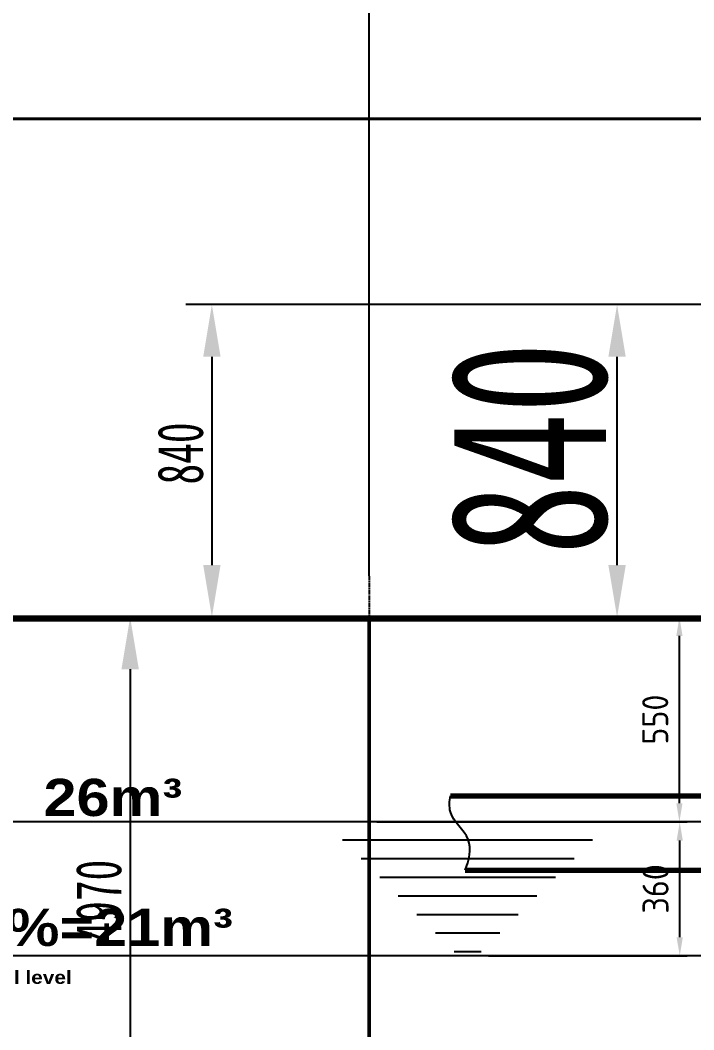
# Model space of a CAD drawing. Header units: millimetres. Extents: x 39335 to 110675, y -13954 to 36506.
# Drawn here: x 51613 to 53425, y 23466 to 26180 of the extents above; entities that cross this region are included whole.
import ezdxf

# ---------------------------------------------------------------- set-up
doc = ezdxf.new("R2010")
doc.units = ezdxf.units.MM
doc.linetypes.add('AM_ISO08W050', pattern=[18, 12, -1.5, 3, -1.5])
for name, color, linetype, lineweight in [('AM_0', 7, 'Continuous', 50), ('AM_4', 3, 'Continuous', 25), ('AM_5', 3, 'Continuous', 25), ('AM_6', 2, 'Continuous', 35), ('AM_7', 4, 'AM_ISO08W050', 25), ('CAXA0', 7, 'Continuous', 70), ('CAXA3', 7, 'Continuous', 25), ('CAXA4', 3, 'Continuous', 25), ('NET-CO-BAN', 86, 'Continuous', 40), ('RED', 1, 'Continuous', 9)]:
    doc.layers.add(name, color=color, linetype=linetype, lineweight=lineweight)
doc.styles.add('\\M+5B1EA\\M+5D7BC', font='', dxfattribs={"width": 0.667})
doc.styles.add('Andritz-Norm', font='arial.ttf')
doc.styles.get("Standard").update_dxf_attribs({"font": 'ISOCP.SHX'})
doc.styles.get('\\M+5B1EA\\M+5D7BC').set_extended_font_data('FangSong_GB2312')
doc.dimstyles.new('\\M+5B1EA\\M+5D7BC', dxfattribs={"dimscale": 35, "dimtxt": 3.5, "dimasz": 4, "dimexe": 2, "dimexo": 0, "dimtad": 1, "dimdec": 1, "dimdsep": 46, "dimtxsty": '\\M+5B1EA\\M+5D7BC', "dimcen": 0, "dimdle": 6, "dimazin": 2, "dimtfac": 1, "dimtdec": 1, "dimtmove": 0, "dimatfit": 3, "dimfxl": 0, "dimtolj": 1, "dimtzin": 0, "dimarcsym": 0})
doc.dimstyles.new('Andritz-Bem', dxfattribs={"dimscale": 20, "dimtxt": 3.5, "dimasz": 2.5, "dimexe": 1, "dimexo": 0, "dimgap": 0.8, "dimtad": 1, "dimrnd": 1e-08, "dimtxsty": 'Andritz-Norm', "dimcen": 0.09, "dimdle": 10, "dimclrd": 7, "dimclre": 7, "dimclrt": 179, "dimazin": 2, "dimtfac": 1, "dimtdec": 3, "dimtmove": 0, "dimatfit": 3, "dimldrblk": 'Filled-1', "dimfxl": 0, "dimtolj": 1, "dimtzin": 0, "dimlwd": 25, "dimlwe": 25, "dimarcsym": 0})

# ---------------------------------------------------------------- blocks, each defined once
blk = doc.blocks.new('*D252')
at = {"layer": 'CAXA4', "color": 0, "lineweight": -2, "transparency": 16777216}
for p, q in [((53425.1, 25415.3), (52058.6, 25415.3)), ((52128.6, 25275.3), (52128.6, 24715.3)), ((53058.5, 24575.3), (52058.6, 24575.3))]:
    blk.add_line(p, q, dxfattribs=at)
at = {"layer": 'CAXA4', "color": 0, "transparency": 16777216}
for points in [[(52105.3, 25275.3), (52151.9, 25275.3), (52128.6, 25415.3)], [(52105.3, 24715.3), (52151.9, 24715.3), (52128.6, 24575.3)]]:
    blk.add_solid(points, dxfattribs=at)
at = {"layer": 'DEFPOINTS', "color": 0, "transparency": 16777216}
for p in [(53425.1, 25415.3), (52128.6, 24575.3), (53058.5, 24575.3)]:
    blk.add_point(p, dxfattribs=at)
at = {"layer": 'CAXA4', "color": 0, "transparency": 16777216, "insert": (52044.2, 25015.2), "char_height": 122.5, "attachment_point": 5, "rotation": 90, "style": '\\M+5B1EA\\M+5D7BC'}
blk.add_mtext('\\A1;840', dxfattribs=at)
blk = doc.blocks.new('*D253')
at = {"layer": 'CAXA4', "color": 0, "lineweight": -2, "transparency": 16777216}
for p, q in [((51357, 24575.3), (51978.7, 24575.3)), ((51908.7, 24435.3), (51908.7, 19745.3)), ((51051.9, 19605.3), (51978.7, 19605.3))]:
    blk.add_line(p, q, dxfattribs=at)
at = {"layer": 'CAXA4', "color": 0, "transparency": 16777216}
for points in [[(51885.4, 24435.3), (51932.1, 24435.3), (51908.7, 24575.3)], [(51885.4, 19745.3), (51932.1, 19745.3), (51908.7, 19605.3)]]:
    blk.add_solid(points, dxfattribs=at)
at = {"layer": 'DEFPOINTS', "color": 0, "transparency": 16777216}
for p in [(51357, 24575.3), (51051.9, 19605.3), (51908.7, 19605.3)]:
    blk.add_point(p, dxfattribs=at)
at = {"layer": 'CAXA4', "color": 0, "transparency": 16777216, "insert": (51824.3, 23812.1), "char_height": 122.5, "attachment_point": 5, "rotation": 90, "style": '\\M+5B1EA\\M+5D7BC'}
blk.add_mtext('\\A1;4970', dxfattribs=at)
blk = doc.blocks.new('*D277')
at = {"layer": 'CAXA4', "color": 0, "lineweight": -2, "transparency": 16777216}
for p, q in [((52011.6, 24574.9), (48009, 24574.9)), ((48079, 24434.9), (48079, 19554.9)), ((49850.2, 19414.9), (48009, 19414.9))]:
    blk.add_line(p, q, dxfattribs=at)
at = {"layer": 'CAXA4', "color": 0, "transparency": 16777216}
for points in [[(48055.7, 24434.9), (48102.3, 24434.9), (48079, 24574.9)], [(48055.7, 19554.9), (48102.3, 19554.9), (48079, 19414.9)]]:
    blk.add_solid(points, dxfattribs=at)
at = {"layer": 'DEFPOINTS', "color": 0, "transparency": 16777216}
for p in [(52011.6, 24574.9), (48079, 19414.9), (49850.2, 19414.9)]:
    blk.add_point(p, dxfattribs=at)
at = {"layer": 'CAXA4', "color": 0, "transparency": 16777216, "insert": (47994.6, 23944.7), "char_height": 122.5, "attachment_point": 5, "rotation": 90, "style": '\\M+5B1EA\\M+5D7BC'}
blk.add_mtext('\\A1;5160', dxfattribs=at)
blk = doc.blocks.new('*D295')
at = {"layer": 'DEFPOINTS', "color": 0, "transparency": 16777216}
for p in [(53916.9, 27064.7), (53916.9, 25483.2), (52551.9, 24685.9)]:
    blk.add_point(p, dxfattribs=at)
at = {"layer": 'RED', "color": 0, "linetype": 'ByBlock', "lineweight": -2, "transparency": 16777216}
for p, q in [((52551.9, 24685.9), (52551.9, 27134.7)), ((53916.9, 25483.2), (53916.9, 27134.7)), ((52691.9, 27064.7), (53776.9, 27064.7))]:
    blk.add_line(p, q, dxfattribs=at)
at = {"layer": 'RED', "color": 0, "transparency": 16777216}
for points in [[(52691.9, 27088.1), (52691.9, 27041.4), (52551.9, 27064.7)], [(53776.9, 27088.1), (53776.9, 27041.4), (53916.9, 27064.7)]]:
    blk.add_solid(points, dxfattribs=at)
at = {"layer": 'RED', "color": 0, "transparency": 16777216, "insert": (53257.7, 27301.1), "char_height": 420, "attachment_point": 5, "style": '\\M+5B1EA\\M+5D7BC'}
blk.add_mtext('\\A1;1365', dxfattribs=at)
blk = doc.blocks.new('*D231')
at = {"layer": 'AM_5', "lineweight": 25, "transparency": 16777216}
for p, q in [((3735381.9, -119346.4), (3736451.6, -119346.4)), ((3735381.9, -121539.4), (3736451.6, -121539.4))]:
    blk.add_line(p, q, dxfattribs=at)
at = {"layer": 'AM_5', "transparency": 16777216}
blk.add_line((3736431.6, -119396.4), (3736431.6, -121489.4), dxfattribs=at)
for points in [[(3736423.3, -119396.4), (3736439.9, -119396.4), (3736431.6, -119346.4)], [(3736423.3, -121489.4), (3736439.9, -121489.4), (3736431.6, -121539.4)]]:
    blk.add_solid(points, dxfattribs=at)
at = {"layer": 'DEFPOINTS', "color": 0, "transparency": 16777216}
for p in [(3735361.9, -119346.4), (3735361.9, -121539.4), (3736431.6, -121539.4)]:
    blk.add_point(p, dxfattribs=at)
at = {"layer": 'AM_5', "color": 2, "transparency": 16777216, "insert": (3736366.6, -120442.9), "char_height": 70, "attachment_point": 5, "rotation": 90}
blk.add_mtext('\\A1;2193', dxfattribs=at)
blk = doc.blocks.new('Filled-1')
at = {"color": 0}
for p, q in [((0, 0), (-1, 0.25)), ((-1, 0.25), (-1, -0.25)), ((-1, 0), (0, 0)), ((-1, -0.25), (0, 0))]:
    blk.add_line(p, q, dxfattribs=at)
at = {"color": 0, "flags": 128}
blk.add_lwpolyline([(-1, -0.25), (0, 0), (-1, 0.25), (-1, -0.25)], dxfattribs=at)
at = {"color": 0}
blk.add_solid([(-1, -0.25), (0, 0), (-1, 0.25), (-1, -0.25)], dxfattribs=at)
blk = doc.blocks.new('*D227')
at = {"layer": 'AM_5', "lineweight": 25, "transparency": 16777216}
for p, q in [((3735381.9, -119346.4), (3736216.2, -119346.4)), ((3735381.9, -119896.4), (3736216.2, -119896.4))]:
    blk.add_line(p, q, dxfattribs=at)
at = {"layer": 'AM_5', "transparency": 16777216}
blk.add_line((3736196.2, -119846.4), (3736196.2, -119396.4), dxfattribs=at)
for points in [[(3736187.9, -119396.4), (3736204.6, -119396.4), (3736196.2, -119346.4)], [(3736187.9, -119846.4), (3736204.6, -119846.4), (3736196.2, -119896.4)]]:
    blk.add_solid(points, dxfattribs=at)
at = {"layer": 'DEFPOINTS', "color": 0, "transparency": 16777216}
for p in [(3735361.9, -119346.4), (3736196.2, -119346.4), (3735361.9, -119896.4)]:
    blk.add_point(p, dxfattribs=at)
at = {"layer": 'AM_5', "color": 2, "transparency": 16777216, "insert": (3736131.2, -119621.4), "char_height": 70, "attachment_point": 5, "rotation": 90}
blk.add_mtext('\\A1;550', dxfattribs=at)
blk = doc.blocks.new('*D228')
at = {"layer": 'AM_5', "lineweight": 25, "transparency": 16777216}
for p, q in [((3735682.8, -119896.4), (3736217.1, -119896.4)), ((3735682.8, -120256.4), (3736217.1, -120256.4))]:
    blk.add_line(p, q, dxfattribs=at)
at = {"layer": 'AM_5', "transparency": 16777216}
blk.add_line((3736197.1, -120206.4), (3736197.1, -119946.4), dxfattribs=at)
for points in [[(3736188.7, -119946.4), (3736205.4, -119946.4), (3736197.1, -119896.4)], [(3736188.7, -120206.4), (3736205.4, -120206.4), (3736197.1, -120256.4)]]:
    blk.add_solid(points, dxfattribs=at)
at = {"layer": 'DEFPOINTS', "color": 0, "transparency": 16777216}
for p in [(3735662.8, -119896.4), (3736197.1, -119896.4), (3735662.8, -120256.4)]:
    blk.add_point(p, dxfattribs=at)
at = {"layer": 'AM_5', "color": 2, "transparency": 16777216, "insert": (3736132.1, -120076.4), "char_height": 70, "attachment_point": 5, "rotation": 90}
blk.add_mtext('\\A1;360', dxfattribs=at)
blk = doc.blocks.new('*D296')
at = {"layer": 'DEFPOINTS', "color": 0, "transparency": 16777216}
for p in [(53218.6, 25415.3), (53821.2, 25415.3), (52552, 24575.2)]:
    blk.add_point(p, dxfattribs=at)
at = {"layer": 'RED', "color": 0, "linetype": 'ByBlock', "lineweight": -2, "transparency": 16777216}
for p, q in [((53821.2, 25415.3), (53148.6, 25415.3)), ((53218.6, 24715.2), (53218.6, 25275.3)), ((52552, 24575.2), (53288.6, 24575.2))]:
    blk.add_line(p, q, dxfattribs=at)
at = {"layer": 'RED', "color": 0, "transparency": 16777216}
for points in [[(53195.2, 25275.3), (53241.9, 25275.3), (53218.6, 25415.3)], [(53195.2, 24715.2), (53241.9, 24715.2), (53218.6, 24575.2)]]:
    blk.add_solid(points, dxfattribs=at)
at = {"layer": 'RED', "color": 0, "transparency": 16777216, "insert": (52982.2, 25028.4), "char_height": 420, "attachment_point": 5, "rotation": 90, "style": '\\M+5B1EA\\M+5D7BC'}
blk.add_mtext('\\A1;840', dxfattribs=at)
blk = doc.blocks.new('rgqwefw')
at = {"layer": 'AM_0'}
for p, q in [((3735361.9, -119346.4), (3733186.9, -119346.4)), ((3735361.9, -119353.4), (3733194.9, -119353.4)), ((3737536.9, -119346.4), (3735361.9, -119346.4)), ((3735361.9, -119353.4), (3735361.9, -119346.4)), ((3735361.9, -119346.4), (3735361.9, -119353.4)), ((3737528.9, -119353.4), (3735361.9, -119353.4)), ((3735361.9, -121121.4), (3735361.9, -119353.4)), ((3735361.9, -119353.4), (3735361.9, -121121.4))]:
    blk.add_line(p, q, dxfattribs=at)
at = {"layer": 'AM_4'}
for p, q in [((3737528.9, -119896.4), (3733194.9, -119896.4)), ((3737528.9, -120256.4), (3733194.9, -120256.4))]:
    blk.add_line(p, q, dxfattribs=at)
at = {"layer": 'AM_4', "lineweight": 25, "ltscale": 24.914335}
blk.add_line((3735289.9, -119944.8), (3735962.8, -119944.8), dxfattribs=at)
at = {"layer": 'AM_4', "lineweight": 25, "ltscale": 23.863348}
blk.add_line((3735339.9, -119994.8), (3735912.8, -119994.8), dxfattribs=at)
at = {"layer": 'AM_4', "lineweight": 25, "ltscale": 26.264093}
blk.add_line((3735389.9, -120044.8), (3735862.8, -120044.8), dxfattribs=at)
at = {"layer": 'AM_4', "lineweight": 25, "ltscale": 24.852467}
blk.add_line((3735439.9, -120094.8), (3735812.8, -120094.8), dxfattribs=at)
at = {"layer": 'AM_4', "lineweight": 25, "ltscale": 22.735027}
blk.add_line((3735489.9, -120144.8), (3735762.8, -120144.8), dxfattribs=at)
at = {"layer": 'AM_4', "lineweight": 25, "ltscale": 28.808943}
blk.add_line((3735539.9, -120194.8), (3735712.8, -120194.8), dxfattribs=at)
at = {"layer": 'AM_4', "lineweight": 25, "ltscale": 9.56512}
blk.add_line((3735589.9, -120244.8), (3735662.8, -120244.8), dxfattribs=at)
at = {"layer": 'AM_7'}
blk.add_line((3735361.9, -119235.4), (3735361.9, -123173.8), dxfattribs=at)
at = {"layer": 'AM_6', "char_height": 100, "attachment_point": 1}
for s, insert, width in [('{\\fArial Black|b0|i0|c0|p34;26m³}', (3734485.5, -119780.5), 191.255), ('{\\fArial Black|b0|i0|c0|p34;80%=21m³\\P\\H0.35x;=min fill level}', (3734208.4, -120129.9), 685.386)]:
    blk.add_mtext(s, dxfattribs=dict(at, insert=insert, width=width))
at = {"layer": 'AM_5'}
for base, p1, p2, picture, middle in [((3736431.6, -121539.4), (3735361.9, -119346.4), (3735361.9, -121539.4), '*D231', (3736366.6, -120442.9)), ((3736196.2, -119346.4), (3735361.9, -119896.4), (3735361.9, -119346.4), '*D227', (3736131.2, -119621.4)), ((3736197.1, -119896.4), (3735662.8, -120256.4), (3735662.8, -119896.4), '*D228', (3736132.1, -120076.4))]:
    dim = blk.add_linear_dim(base=base, p1=p1, p2=p2, angle=90, dimstyle='Andritz-Bem', override={"dimexo": 1, "dimgap": 1.5, "dimdec": 0, "dimtxsty": 'Standard', "dimdle": 0, "dimclrd": 256, "dimclre": 256, "dimclrt": 2, "dimatfit": 2, "dimlwd": 65535}, dxfattribs=at)
    dim.commit()
    dim.dimension.update_dxf_attribs({"geometry": picture, "text_midpoint": middle})

msp = doc.modelspace()

# ---------------------------------------------------------------- linework, layer by layer
at = {"layer": 'CAXA0'}
for p, q in [((52770.24, 24094.91), (56214.52, 24094.91)), ((52810.28, 23894.91), (55584.52, 23894.91))]:
    msp.add_line(p, q, dxfattribs=at)
at = {"layer": 'CAXA3'}
msp.add_open_spline([(52810.28, 23894.91), (52819.93, 23920.86), (52835.67, 23985.96), (52763.66, 24034.06), (52767.92, 24080.92), (52770.24, 24094.91)], degree=3, knots=[0, 0, 0, 0, 84.0467633, 173.810141, 216.8388496, 216.8388496, 216.8388496, 216.8388496], dxfattribs=at)
at = {"layer": 'NET-CO-BAN'}
msp.add_line((53628.77, 25914.34), (51076.93, 25914.34), dxfattribs=at)

# ---------------------------------------------------------------- block references
at = {"layer": 'RED'}
msp.add_blockref('rgqwefw', (-3682809.92, 143921.29), dxfattribs=at)

# ---------------------------------------------------------------- dimensions: what is measured, and where the dimension line sits
at = {"layer": 'CAXA4', "color": 253}
for base, p1, p2, picture, middle in [((52128.61, 24575.29), (53425.07, 25415.29), (53058.48, 24575.29), '*D252', (52128.61, 25015.17)), ((48079, 19414.91), (52011.55, 24574.91), (49850.17, 19414.91), '*D277', (48079, 23944.67))]:
    dim = msp.add_linear_dim(base=base, p1=p1, p2=p2, angle=90, dimstyle='\\M+5B1EA\\M+5D7BC', dxfattribs=at)
    dim.commit()
    dim.dimension.update_dxf_attribs({"geometry": picture, "text_midpoint": middle, "dimtype": 160})
at = {"layer": 'CAXA4'}
dim = msp.add_linear_dim(base=(51908.74, 19605.29), p1=(51357.04, 24575.29), p2=(51051.93, 19605.29), angle=90, dimstyle='\\M+5B1EA\\M+5D7BC', dxfattribs=at)
dim.commit()
dim.dimension.update_dxf_attribs({"geometry": '*D253', "text_midpoint": (51908.74, 23812.09), "dimtype": 160})
at = {"layer": 'RED'}
dim = msp.add_linear_dim(base=(53916.93, 27064.74), p1=(52551.93, 24685.88), p2=(53916.93, 25483.2), dimstyle='\\M+5B1EA\\M+5D7BC', override={"dimtxt": 12, "dimdec": 0, "dimarcsym": 1}, dxfattribs=at)
dim.commit()
dim.dimension.update_dxf_attribs({"geometry": '*D295', "text_midpoint": (53257.68, 27064.74), "dimtype": 160})
dim = msp.add_linear_dim(base=(53218.56, 25415.29), p1=(52552, 24575.17), p2=(53821.18, 25415.29), angle=90, dimstyle='\\M+5B1EA\\M+5D7BC', override={"dimtxt": 12, "dimdec": 0, "dimarcsym": 1}, dxfattribs=at)
dim.commit()
dim.dimension.update_dxf_attribs({"geometry": '*D296', "text_midpoint": (53218.56, 25028.43), "dimtype": 160})

doc.saveas('drawing.dxf')
